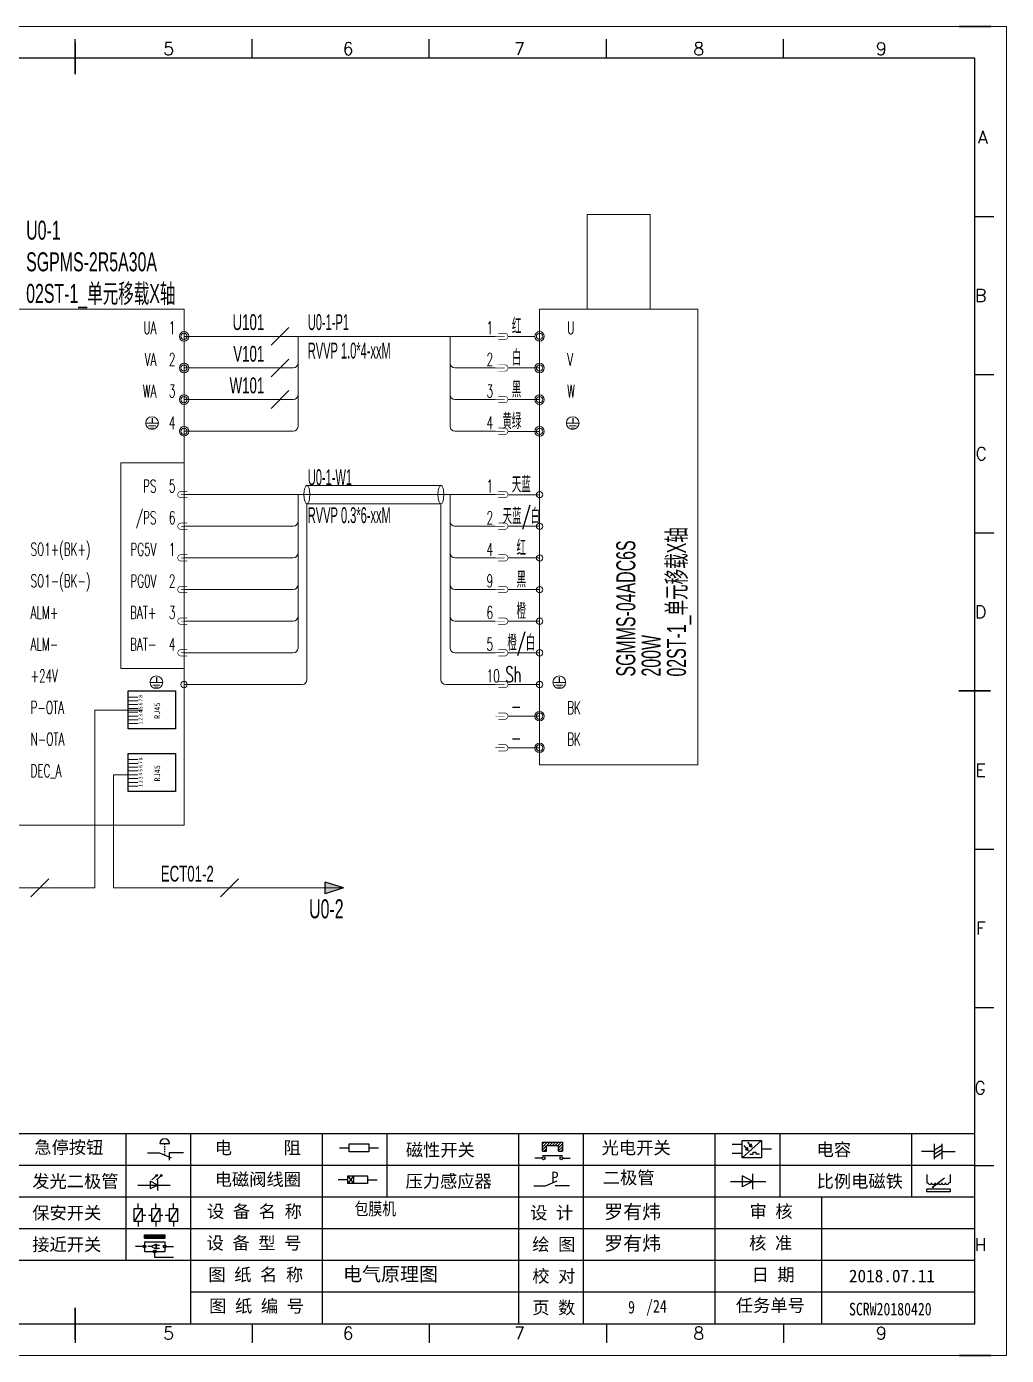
# Model space of a CAD drawing. Extents: x 49673 to 52330, y -5620 to -4375.
# Drawn here: x 49815.2 to 49970.1, y -5113.3 to -4903.3 of the extents above; entities that cross this region are included whole.
import ezdxf
from ezdxf.enums import TextEntityAlignment as Align

# ---------------------------------------------------------------- set-up
doc = ezdxf.new("R2010")
doc.units = 0
doc.header["$MEASUREMENT"] = 0
doc.layers.add('AE_BOR', color=1, linetype='Continuous')
doc.layers.add('Dimension', color=3, linetype='Continuous', lineweight=13)
doc.styles.get("Standard").update_dxf_attribs({"font": 'txt.shx'})
doc.styles.add('WD', font='simplex.shx', dxfattribs={"bigfont": 'gbcbig.shx'})
doc.styles.add('样式 8', font='arial.ttf')
doc.styles.add('楷体', font='STFANGSO.TTF', dxfattribs={"width": 0.8})
doc.styles.add('汉字', font='')
doc.styles.get('汉字').set_extended_font_data('新宋体')

# ---------------------------------------------------------------- blocks, each defined once
blk = doc.blocks.new('A$C5EEB7F37')
at = {"lineweight": 0}
for p, q in [((0, 16.82), (5.16, 16.82)), ((0, 14.82), (5.16, 14.82)), ((0, 12.82), (5.16, 12.82)), ((0, 10.82), (5.16, 10.82)), ((0, 8.82), (5.16, 8.82)), ((0, 6.82), (5.16, 6.82)), ((0, 4.82), (5.16, 4.82)), ((0, 2.82), (5.16, 2.82))]:
    blk.add_line(p, q, dxfattribs=at)
blk.add_lwpolyline([(0.07, 0), (0.07, 20.03), (25.01, 20.03), (25.01, 0)], close=True)
at = {"char_height": 2, "width": 3.7055, "attachment_point": 1, "rotation": 90}
for s, insert in [('{\\fSimSun|b0|i0|c134|p2;8}', (5.62, 16.42)), ('{\\fSimSun|b0|i0|c134|p2;7}', (5.62, 14.42)), ('{\\fSimSun|b0|i0|c134|p2;6}', (5.62, 12.42)), ('{\\fSimSun|b0|i0|c134|p2;3}', (5.62, 6.42)), ('{\\fSimSun|b0|i0|c134|p2;5}', (5.62, 10.42)), ('{\\fSimSun|b0|i0|c134|p2;4}', (5.62, 8.42)), ('{\\fSimSun|b0|i0|c134|p2;1}', (5.56, 2.42)), ('{\\fSimSun|b0|i0|c134|p2;2}', (5.62, 4.42))]:
    blk.add_mtext(s, dxfattribs=dict(at, insert=insert))
at = {"color": 7, "insert": (13.92, 5.3), "char_height": 3.024, "attachment_point": 1, "rotation": 90}
blk.add_mtext_dynamic_manual_height_columns('{\\fSimSun|b0|i0|c134|p2;RJ45}', width=47.9244, gutter_width=12.5, heights=[0], dxfattribs=at)
blk = doc.blocks.new('磁性开关')
at = {"linetype": 'ByBlock'}
h = blk.add_hatch(dxfattribs=at)
h.set_pattern_fill('ANSI31', color=256, scale=0.1, style=0)
h.set_pattern_definition([(45, (0, 0), (-0.224506403, 0.224506403), [])])
h.paths.add_polyline_path([(-1910.88, -776.69), (-1910.88, -775.29), (-1907.69, -775.29), (-1907.69, -776.69), (-1908.31, -776.69), (-1908.31, -775.79), (-1910.25, -775.79), (-1910.25, -776.69)])
for p, q in [((-1910.88, -776.69), (-1910.88, -775.29)), ((-1910.88, -775.29), (-1907.69, -775.29)), ((-1910.88, -776.69), (-1910.25, -776.69)), ((-1910.25, -776.69), (-1910.25, -775.79)), ((-1910.25, -775.79), (-1908.31, -775.79)), ((-1908.31, -776.69), (-1908.31, -775.79)), ((-1908.31, -776.69), (-1907.69, -776.69)), ((-1907.69, -775.29), (-1907.69, -776.69)), ((-1910.91, -777.81), (-1912.09, -777.81)), ((-1910.88, -777.39), (-1907.69, -777.39)), ((-1907.66, -777.81), (-1906.48, -777.81))]:
    blk.add_line(p, q, dxfattribs=at)
for centre in [(-1910.68, -777.81), (-1907.88, -777.81)]:
    blk.add_circle(centre, 0.225, dxfattribs=at)
blk = doc.blocks.new('光电开关')
at = {"linetype": 'ByBlock'}
h = blk.add_hatch(dxfattribs=at)
h.set_pattern_fill('ANSI31', color=256, scale=0.01, style=0)
h.set_pattern_definition([(45, (0.172267, 0), (-0.0224506403, 0.0224506403), [])])
h.paths.add_polyline_path([(-1882.44, -776.34), (-1882.5, -775.91), (-1882.68, -776.07)])
h.paths.add_polyline_path([(-1882.86, -776.23), (-1882.44, -776.34), (-1882.68, -776.07)])
h.paths.add_polyline_path([(-1883.05, -776.88), (-1883.11, -776.45), (-1883.29, -776.61)])
h.paths.add_polyline_path([(-1883.47, -776.77), (-1883.05, -776.88), (-1883.29, -776.61)])
for p, q in [((-1884.01, -775.96), (-1885.56, -775.96)), ((-1880.91, -775.3), (-1884.01, -778.05)), ((-1883.75, -776.09), (-1883.05, -776.88)), ((-1883.11, -776.45), (-1883.47, -776.77)), ((-1883.05, -776.88), (-1883.47, -776.77)), ((-1883.14, -775.55), (-1882.44, -776.34)), ((-1883.05, -776.88), (-1883.11, -776.45)), ((-1882.5, -775.91), (-1882.86, -776.23)), ((-1882.44, -776.34), (-1882.86, -776.23)), ((-1882.44, -776.34), (-1882.5, -775.91)), ((-1879.37, -776.67), (-1880.91, -776.67)), ((-1884.01, -777.39), (-1885.56, -777.39)), ((-1882.78, -777.47), (-1882.23, -777.47)), ((-1882.23, -777.47), (-1882.23, -777.14)), ((-1882.23, -777.14), (-1881.78, -777.14)), ((-1881.78, -777.47), (-1881.78, -777.14)), ((-1881.23, -777.47), (-1881.78, -777.47))]:
    blk.add_line(p, q, dxfattribs=at)
blk.add_lwpolyline([(-1884.01, -775.3), (-1880.91, -775.3), (-1880.91, -778.05), (-1884.01, -778.05)], close=True, dxfattribs=at)
blk = doc.blocks.new('电磁阀线圈')
at = {"linetype": 'ByBlock'}
for p, q in [((-1854.61, -796.54), (-1856.17, -796.54)), ((-1854.61, -795.92), (-1853.75, -797.16)), ((-1853.75, -795.92), (-1854.61, -797.16)), ((-1853.75, -795.92), (-1853.75, -797.16)), ((-1851.53, -796.54), (-1849.97, -796.54))]:
    blk.add_line(p, q, dxfattribs=at)
blk.add_lwpolyline([(-1854.61, -795.92), (-1851.53, -795.92), (-1851.53, -797.16), (-1854.61, -797.16)], close=True, dxfattribs=at)
blk = doc.blocks.new('压力感应器')
at = {"linetype": 'ByBlock'}
for p, q in [((-1815.59, -777.73), (-1813.71, -776.93)), ((-1817.44, -777.73), (-1815.59, -777.73)), ((-1811.78, -777.73), (-1814.05, -777.73))]:
    blk.add_line(p, q, dxfattribs=at)
at = {"linetype": 'ByBlock', "insert": (-1814.65, -775.48), "char_height": 1.68, "width": 1.2242, "attachment_point": 1}
blk.add_mtext('{\\fNSimSun|b0|i0|c134|p49;P}', dxfattribs=at)
blk = doc.blocks.new('二极管')
at = {"linetype": 'ByBlock'}
for p, q in [((-1787.52, -776.77), (-1781.92, -776.77)), ((-1783.97, -776.77), (-1785.69, -775.9)), ((-1785.69, -775.9), (-1785.69, -777.65)), ((-1783.97, -776.77), (-1785.69, -777.65)), ((-1783.97, -777.99), (-1783.97, -775.56))]:
    blk.add_line(p, q, dxfattribs=at)
blk = doc.blocks.new('电容')
at = {"linetype": 'ByBlock'}
for p, q in [((-1756.08, -782.99), (-1756.08, -780.56)), ((-1754.86, -780.79), (-1756.08, -781.55)), ((-1754.86, -782.99), (-1754.86, -780.56)), ((-1756.08, -781.77), (-1758.13, -781.77)), ((-1754.86, -781.44), (-1756.08, -782.2)), ((-1754.86, -781.99), (-1756.08, -782.75)), ((-1754.86, -781.77), (-1752.81, -781.77))]:
    blk.add_line(p, q, dxfattribs=at)
blk = doc.blocks.new('发光二极管')
at = {"linetype": 'ByBlock'}
for p, q in [((-1755.78, -785.92), (-1754.89, -785.14)), ((-1754.89, -785.14), (-1755.2, -785.22)), ((-1755.2, -785.22), (-1755.01, -785.43)), ((-1755.08, -785.92), (-1754.18, -785.14)), ((-1754.89, -785.14), (-1755.01, -785.43)), ((-1754.18, -785.14), (-1754.49, -785.22)), ((-1754.49, -785.22), (-1754.31, -785.43)), ((-1754.18, -785.14), (-1754.31, -785.43)), ((-1758.01, -786.77), (-1752.89, -786.77)), ((-1754.84, -786.77), (-1756.04, -786.16)), ((-1756.04, -786.16), (-1756.04, -787.39)), ((-1754.84, -786.77), (-1756.04, -787.39)), ((-1754.84, -787.63), (-1754.84, -785.92))]:
    blk.add_line(p, q, dxfattribs=at)
blk = doc.blocks.new('比例电磁阀')
at = {"linetype": 'ByBlock'}
for p, q in [((-1757.26, -775.38), (-1757.26, -776.71)), ((-1757.26, -776.71), (-1757.05, -776.71)), ((-1754.5, -775.98), (-1756.35, -777.44)), ((-1753.58, -776.71), (-1753.8, -776.71)), ((-1753.58, -775.38), (-1753.58, -776.71)), ((-1753.6, -777.73), (-1757.25, -777.73)), ((-1757.25, -778.13), (-1757.25, -777.73)), ((-1753.6, -778.13), (-1757.25, -778.13)), ((-1756.35, -777.44), (-1756.25, -777.25)), ((-1756.35, -777.44), (-1756.15, -777.38)), ((-1756.15, -777.38), (-1756.25, -777.25)), ((-1753.6, -777.73), (-1753.6, -778.13))]:
    blk.add_line(p, q, dxfattribs=at)
for centre in [(-1756.78, -776.71), (-1756.24, -776.71), (-1755.7, -776.71), (-1755.15, -776.71), (-1754.61, -776.71), (-1754.07, -776.71)]:
    blk.add_arc(centre, 0.271, 180, 0, dxfattribs=at)
blk = doc.blocks.new('保安开关')
at = {"linetype": 'ByBlock'}
for p, q in [((-1757.33, -790.79), (-1758.6, -792.81)), ((-1757.96, -790.79), (-1757.96, -789.97)), ((-1754.54, -790.79), (-1755.81, -792.81)), ((-1755.17, -790.79), (-1755.17, -789.97)), ((-1751.75, -790.79), (-1753.02, -792.81)), ((-1752.39, -790.79), (-1752.39, -789.97)), ((-1757.96, -792.81), (-1757.96, -793.62)), ((-1757.33, -791.8), (-1756.72, -791.8)), ((-1756.35, -791.8), (-1755.89, -791.8)), ((-1755.17, -792.81), (-1755.17, -793.62)), ((-1754.52, -791.8), (-1754.06, -791.8)), ((-1753.69, -791.8), (-1753.08, -791.8)), ((-1752.39, -792.81), (-1752.39, -793.62))]:
    blk.add_line(p, q, dxfattribs=at)
for points in [[(-1758.6, -790.79), (-1757.33, -790.79), (-1757.33, -792.81), (-1758.6, -792.81)], [(-1755.81, -790.79), (-1754.54, -790.79), (-1754.54, -792.81), (-1755.81, -792.81)], [(-1753.02, -790.79), (-1751.75, -790.79), (-1751.75, -792.81), (-1753.02, -792.81)]]:
    blk.add_lwpolyline(points, close=True, dxfattribs=at)
blk = doc.blocks.new('接近开关')
at = {"linetype": 'ByBlock'}
h = blk.add_hatch(dxfattribs=at)
h.set_pattern_fill('ANSI31', color=256, scale=0.01, style=0)
h.set_pattern_definition([(45, (-89.131516, -30.795668), (-0.0224506403, 0.0224506403), [])])
h.paths.add_polyline_path([(-1516.96, -1123.35), (-1516.96, -1122.85), (-1513.76, -1122.85), (-1513.76, -1123.35)])
for p, q in [((-1516.96, -1123.35), (-1516.96, -1122.85)), ((-1516.96, -1122.85), (-1513.76, -1122.85)), ((-1516.96, -1123.35), (-1513.76, -1123.35)), ((-1513.76, -1122.85), (-1513.76, -1123.35)), ((-1517.18, -1124.71), (-1518.36, -1124.71)), ((-1516.96, -1123.95), (-1513.76, -1123.95)), ((-1516.96, -1123.95), (-1516.96, -1125.47)), ((-1516.96, -1125.47), (-1513.76, -1125.47)), ((-1515.91, -1124.71), (-1516.45, -1124.71)), ((-1515.11, -1124.31), (-1515.91, -1124.71)), ((-1515.11, -1125.11), (-1515.91, -1124.71)), ((-1515.33, -1124.53), (-1515.17, -1124.53)), ((-1515.33, -1124.88), (-1515.17, -1124.88)), ((-1515.25, -1124.45), (-1515.25, -1124.61)), ((-1515.11, -1124.31), (-1515.11, -1125.11)), ((-1515.11, -1124.48), (-1514.58, -1124.48)), ((-1515.11, -1124.94), (-1514.58, -1124.94)), ((-1513.76, -1123.95), (-1513.76, -1125.47)), ((-1513.54, -1124.71), (-1512.36, -1124.71)), ((-1515.36, -1125.69), (-1515.36, -1126.36)), ((-1515.36, -1126.36), (-1512.36, -1126.36))]:
    blk.add_line(p, q, dxfattribs=at)
for centre in [(-1516.96, -1124.71), (-1515.36, -1125.47), (-1513.76, -1124.71)]:
    blk.add_circle(centre, 0.225, dxfattribs=at)
blk = doc.blocks.new('电阻')
at = {"linetype": 'ByBlock'}
for p, q in [((-3.09, 0), (-1.57, 0)), ((1.57, 0), (3.09, 0))]:
    blk.add_line(p, q, dxfattribs=at)
blk.add_lwpolyline([(-1.57, 0.63), (1.57, 0.63), (1.57, -0.63), (-1.57, -0.63)], close=True, dxfattribs=at)
blk = doc.blocks.new('急停按钮')
at = {"linetype": 'ByBlock'}
for p, q in [((-1.86, 0), (0, 0)), ((0, 0), (1.88, -0.81)), ((0.06, 1.45), (1.61, 1.45)), ((0.83, 1.45), (0.83, 1.24)), ((0.83, 1.07), (0.83, 0.85)), ((0.83, 0.68), (0.83, 0.47)), ((0.83, 0.29), (0.83, 0.08)), ((3.81, 0), (1.54, 0)), ((1.54, 0), (1.54, -1.15)), ((0.83, -0.09), (0.83, -0.24))]:
    blk.add_line(p, q, dxfattribs=at)
blk.add_arc((0.83, 1.45), 0.774, 0, 180)
blk = doc.blocks.new('电控横A4')
for p, q in [((292, -5), (5, -5)), ((292, -205), (292, -5)), ((10.03, -205), (289.53, -205)), ((130.8, -205), (190.75, -205)), ((190.75, -205), (259.54, -205))]:
    blk.add_line(p, q)
at = {"linetype": 'ByBlock'}
for p, q in [((292, -175), (5, -175)), ((292, -180), (5, -180)), ((292, -185), (5, -185)), ((292, -190), (5, -190)), ((292, -195), (5, -195)), ((292, -200), (168.03, -200))]:
    blk.add_line(p, q, dxfattribs=at)
at = {"color": 0, "lineweight": -2}
for p, q in [((157.79, -175), (157.79, -195)), ((168.03, -175), (168.03, -204.92)), ((188.84, -175), (188.84, -185)), ((199.08, -175), (199.08, -185)), ((219.89, -175), (219.89, -185)), ((230.12, -175), (230.12, -185)), ((250.93, -175), (250.93, -185)), ((261.17, -175), (261.17, -185)), ((281.98, -175), (281.98, -185)), ((188.84, -185), (188.84, -204.92)), ((219.89, -185), (219.89, -205)), ((230.12, -185), (230.12, -205)), ((250.93, -185), (250.93, -205)), ((267.79, -185), (267.79, -205))]:
    blk.add_line(p, q, dxfattribs=at)
at = {"color": 0, "ltscale": 2}
for p, q in [((292, -205), (292, -183.55)), ((259.54, -205), (289.53, -205)), ((259.54, -205), (292, -205))]:
    blk.add_line(p, q, dxfattribs=at)
at = {"layer": 'AE_BOR', "color": 1, "lineweight": 15}
for p, q in [((0, 0), (297, 0)), ((297, 0), (297, -210)), ((297, -210), (0, -210))]:
    blk.add_line(p, q, dxfattribs=at)
at = {"layer": 'AE_BOR'}
for p, q in [((149.78, -5), (149.78, -2)), ((177.78, -5), (177.78, -2)), ((205.78, -5), (205.78, -2)), ((233.78, -5), (233.78, -2)), ((261.78, -5), (261.78, -2)), ((292, -30), (295, -30)), ((292, -55), (295, -55)), ((292, -80), (295, -80)), ((292, -130), (295, -130)), ((292, -155), (295, -155)), ((292, -180), (295, -180)), ((149.78, -205), (149.78, -208)), ((177.78, -205), (177.78, -208)), ((205.78, -205), (205.78, -208)), ((233.78, -205), (233.78, -208)), ((261.78, -205), (261.78, -208))]:
    blk.add_line(p, q, dxfattribs=at)
at = {"layer": 'AE_BOR', "lineweight": 30}
for p, q in [((294.53, 0), (289.53, 0)), ((294.53, -210), (289.53, -210))]:
    blk.add_line(p, q, dxfattribs=at)
at = {"layer": 'AE_BOR', "color": 2, "lineweight": 30}
for p, q in [((149.78, -7.5), (149.78, -2.5)), ((289.5, -105), (294.5, -105)), ((149.78, -202.5), (149.78, -207.5)), ((149.78, -205), (149.78, -207.5))]:
    blk.add_line(p, q, dxfattribs=at)
for name, p in [('急停按钮', (163.12, -177.98)), ('电阻', (194.66, -177.22))]:
    blk.add_blockref(name, p)
at = {"linetype": 'ByBlock'}
for name, p in [('磁性开关', (2134.53, 598.96)), ('光电开关', (2139.22, 599.27)), ('电容', (2041.69, 603.98)), ('发光二极管', (1917.72, 603.69)), ('电磁阀线圈', (2047.53, 614.3)), ('压力感应器', (2039.72, 594.52)), ('二极管', (2040.91, 594.27)), ('比例电磁阀', (2041.69, 593.98)), ('保安开关', (1917.72, 603.98)), ('接近开关', (1677.72, 931.9))]:
    blk.add_blockref(name, p, dxfattribs=at)
at = {"char_height": 2, "attachment_point": 1, "style": '汉字'}
for s, insert in [('{\\fKaiTi_GB2312|b0|i0|c134|p49;急停按钮}', (143.35, -176.12)), ('{\\fKaiTi_GB2312|b0|i0|c134|p49;电      阻}', (171.86, -176.19)), ('{\\fKaiTi_GB2312|b0|i0|c134|p49;磁性开关}', (202.07, -176.53)), ('{\\fKaiTi_GB2312|b0|i0|c134|p49;光电开关}', (233.02, -176.19)), ('{\\fKaiTi_GB2312|b0|i0|c134|p49;电容}', (267, -176.48)), ('{\\fKaiTi_GB2312|b0|i0|c134|p49;发光二极管}', (143.02, -181.48)), ('{\\fKaiTi_GB2312|b0|i0|c134|p49;电磁阀线圈}', (171.86, -181.19)), ('{\\fKaiTi_GB2312|b0|i0|c134|p49;压力感应器}', (202.02, -181.47)), ('{\\fKaiTi_GB2312|b0|i0|c134|p49;二极管}', (233.2, -180.91)), ('{\\fKaiTi_GB2312|b0|i0|c134|p49;比例电磁铁}', (267, -181.48)), ('{\\fKaiTi_GB2312|b0|i0|c134|p49;保安开关}', (143.02, -186.48)), ('{\\fKaiTi_GB2312|b0|i0|c134|p0;设 备 名 称}', (170.65, -186.24)), ('{\\fKaiTi_GB2312|b0|i0|c134|p0;设 计}', (221.72, -186.46)), ('{\\fKaiTi_GB2312|b0|i0|c134|p0;审 核}', (256.39, -186.25)), ('{\\fKaiTi_GB2312|b0|i0|c134|p0;设 备 型 号}', (170.58, -191.24)), ('{\\fKaiTi_GB2312|b0|i0|c134|p0;核 准}', (256.32, -191.25)), ('{\\fKaiTi_GB2312|b0|i0|c134|p49;接近开关}', (143.02, -191.48)), ('{\\fKaiTi_GB2312|b0|i0|c134|p0;绘 图}', (222.05, -191.46)), ('{\\fKaiTi_GB2312|b0|i0|c134|p0;图 纸 名 称}', (170.86, -196.24)), ('{\\fKaiTi_GB2312|b0|i0|c134|p0;校 对}', (222.05, -196.46)), ('{\\fKaiTi_GB2312|b0|i0|c134|p0;日 期}', (256.72, -196.25)), ('{\\fKaiTi_GB2312|b0|i0|c134|p0;图 纸 编 号}', (170.98, -201.2)), ('{\\fKaiTi_GB2312|b0|i0|c134|p0;页 数}', (222.05, -201.46)), ('{\\fKaiTi_GB2312|b0|i0|c134|p0;任务单号}', (254.22, -201.1))]:
    blk.add_mtext(s, dxfattribs=dict(at, insert=insert))
at = {"color": 0, "lineweight": 0, "char_height": 2, "attachment_point": 1, "style": '楷体'}
for s, insert, width in [('包膜机', (193.97, -185.83), 9.1252), ('/24', (240.05, -201.23), 5.6327), ('SCRW20180420', (272.12, -201.68), 9.8608)]:
    blk.add_mtext(s, dxfattribs=dict(at, insert=insert, width=width))
at = {"attachment_point": 1}
for s, insert, char_height, width in [('{\\fKaiTi_GB2312|b0|i0|c134|p49;罗有炜}', (233.43, -186.2), 2.2, 15.3175), ('{\\fKaiTi_GB2312|b0|i0|c134|p49;罗有炜}', (233.43, -191.2), 2.2, 15.3175), ('{\\fKaiTi_GB2312|b0|i0|c134|p49;电气原理图}', (192.15, -196.05), 2.2, 25.88), ('{\\fKaiTi_GB2312|b0|i0|c134|p49;2018.07.11}', (272.1, -196.45), 2, 60.2542)]:
    blk.add_mtext(s, dxfattribs=dict(at, insert=insert, char_height=char_height, width=width))
at = {"layer": 'AE_BOR', "style": 'WD'}
for s, p in [('5', (164.59, -4.5)), ('6', (192.94, -4.5)), ('7', (220.04, -4.5)), ('8', (248.37, -4.5)), ('9', (277.23, -4.5)), ('5', (164.59, -207.5)), ('6', (192.94, -207.5)), ('7', (220.04, -207.5)), ('8', (248.37, -207.5)), ('9', (277.23, -207.5))]:
    blk.add_text(s, height=2, dxfattribs=at).set_placement(p, align=Align.CENTER)
for s, p in [('A', (294.03, -17.5)), ('B', (293.84, -42.5)), ('C', (293.93, -67.5)), ('D', (293.84, -92.5)), ('E', (293.74, -117.5)), ('F', (293.74, -142.5)), ('F', (293.74, -142.5)), ('G', (293.74, -167.72)), ('H', (293.84, -192.5))]:
    blk.add_text(s, height=2, dxfattribs=at).set_placement(p, align=Align.MIDDLE_RIGHT)

msp = doc.modelspace()

# ---------------------------------------------------------------- hatches: boundary and pattern name
msp.add_hatch(color=256).paths.add_polyline_path([(49865.32, -5039.44), (49862.4, -5040.38), (49862.4, -5038.51)])
msp.add_hatch(color=256).paths.add_polyline_path([(49865.32, -5039.44), (49862.4, -5040.38), (49862.4, -5038.51)])

# ---------------------------------------------------------------- linework, layer by layer
at = {"lineweight": 0}
for p, q in [((49840.11, -4952.28), (49889.3, -4952.28)), ((49858.12, -4966.53), (49858.12, -4952.28)), ((49882.17, -4966.53), (49882.17, -4952.28)), ((49891.3, -4952.28), (49895.55, -4952.28)), ((49840.11, -4957.28), (49857.37, -4957.28)), ((49889.3, -4957.28), (49882.92, -4957.28)), ((49896.3, -4957.28), (49891.3, -4957.28)), ((49840.11, -4962.28), (49857.37, -4962.28)), ((49889.3, -4962.28), (49882.92, -4962.28)), ((49896.3, -4962.28), (49891.3, -4962.28)), ((49834.16, -4965.99), (49835.95, -4965.99)), ((49834.49, -4966.42), (49835.62, -4966.42)), ((49900.65, -4965.99), (49902.44, -4965.99)), ((49900.98, -4966.42), (49902.11, -4966.42)), ((49834.78, -4966.77), (49835.35, -4966.77)), ((49840.11, -4967.28), (49857.37, -4967.28)), ((49889.3, -4967.28), (49882.92, -4967.28)), ((49896.3, -4967.29), (49891.3, -4967.29)), ((49901.27, -4966.77), (49901.84, -4966.77)), ((49859.55, -4975.83), (49880.71, -4975.83)), ((49889.3, -4977.29), (49840.11, -4977.29)), ((49858.12, -5001.54), (49858.12, -4977.29)), ((49859.53, -4978.76), (49859.53, -5006.55)), ((49859.53, -4978.76), (49880.71, -4978.76)), ((49880.71, -4978.76), (49880.71, -5006.55)), ((49882.17, -5001.54), (49882.17, -4977.29)), ((49896.3, -4977.3), (49891.3, -4977.3)), ((49840.11, -4982.29), (49857.37, -4982.29)), ((49889.3, -4982.29), (49882.92, -4982.29)), ((49896.3, -4982.3), (49891.3, -4982.3)), ((49840.11, -4987.29), (49857.37, -4987.29)), ((49889.3, -4987.29), (49882.92, -4987.29)), ((49896.3, -4987.3), (49891.3, -4987.3)), ((49840.11, -4992.29), (49857.37, -4992.29)), ((49889.3, -4992.29), (49882.92, -4992.29)), ((49896.3, -4992.3), (49891.3, -4992.3)), ((49840.11, -4997.29), (49857.37, -4997.29)), ((49889.3, -4997.29), (49882.92, -4997.29)), ((49896.3, -4997.3), (49891.3, -4997.3)), ((49840.11, -5002.29), (49857.37, -5002.29)), ((49889.3, -5002.29), (49882.92, -5002.29)), ((49896.3, -5002.3), (49891.3, -5002.3)), ((49834.85, -5006.96), (49836.63, -5006.96)), ((49835.18, -5007.39), (49836.3, -5007.39)), ((49835.46, -5007.74), (49836.04, -5007.74)), ((49840.11, -5007.3), (49858.78, -5007.3)), ((49889.3, -5007.29), (49881.46, -5007.29)), ((49896.3, -5007.3), (49891.3, -5007.3)), ((49898.53, -5006.96), (49900.32, -5006.96)), ((49898.86, -5007.39), (49899.98, -5007.39)), ((49899.14, -5007.74), (49899.72, -5007.74)), ((49896.3, -5012.31), (49891.3, -5012.31)), ((49896.3, -5017.31), (49891.3, -5017.31))]:
    msp.add_line(p, q, dxfattribs=at)
for p, q in [((49835.05, -4965.2), (49835.05, -4965.99)), ((49901.54, -4965.2), (49901.54, -4965.99)), ((49835.74, -5006.16), (49835.74, -5006.95)), ((49899.42, -5006.16), (49899.42, -5006.95)), ((49865.32, -5039.44), (49862.4, -5038.51)), ((49862.4, -5040.38), (49862.4, -5038.51)), ((49865.32, -5039.44), (49862.4, -5038.51)), ((49865.32, -5039.44), (49862.4, -5040.38)), ((49865.32, -5039.44), (49862.4, -5040.38))]:
    msp.add_line(p, q)
at = {"color": 3, "lineweight": 0}
for p, q in [((49826.01, -5039.44), (49826.01, -5011.33)), ((49833.52, -5011.33), (49826.01, -5011.33)), ((49828.98, -5021.56), (49828.98, -5039.44)), ((49831.24, -5021.56), (49828.98, -5021.56)), ((49826.01, -5039.44), (49793.17, -5039.44)), ((49865.32, -5039.44), (49828.98, -5039.44))]:
    msp.add_line(p, q, dxfattribs=at)
at = {"lineweight": 0}
for points in [[(49903.8, -4933), (49913.8, -4933), (49913.8, -4948), (49903.8, -4948)], [(49811.48, -4948), (49840.11, -4948), (49840.11, -5029.51), (49811.48, -5029.51)], [(49896.3, -4948), (49921.3, -4948), (49921.3, -5020), (49896.3, -5020)], [(49840.11, -4972.29), (49830.11, -4972.29), (49830.11, -5004.79), (49840.11, -5004.79)]]:
    msp.add_lwpolyline(points, close=True, dxfattribs=at)
at = {"color": 3, "lineweight": 0, "const_width": 0.1, "flags": 128}
for points in [[(49889.8, -4951.78), (49890.8, -4951.78, -1), (49890.8, -4952.78), (49889.8, -4952.78)], [(49889.8, -4956.78), (49890.8, -4956.78, -1), (49890.8, -4957.78), (49889.8, -4957.78)], [(49889.8, -4961.78), (49890.8, -4961.78, -1), (49890.8, -4962.78), (49889.8, -4962.78)], [(49889.8, -4966.78), (49890.8, -4966.78, -1), (49890.8, -4967.78), (49889.8, -4967.78)], [(49840.61, -4976.79), (49839.61, -4976.79, 1), (49839.61, -4977.79), (49840.61, -4977.79)], [(49889.8, -4976.79), (49890.8, -4976.79, -1), (49890.8, -4977.79), (49889.8, -4977.79)], [(49840.61, -4981.79), (49839.61, -4981.79, 1), (49839.61, -4982.79), (49840.61, -4982.79)], [(49889.8, -4981.79), (49890.8, -4981.79, -1), (49890.8, -4982.79), (49889.8, -4982.79)], [(49840.61, -4986.79), (49839.61, -4986.79, 1), (49839.61, -4987.79), (49840.61, -4987.79)], [(49889.8, -4986.79), (49890.8, -4986.79, -1), (49890.8, -4987.79), (49889.8, -4987.79)], [(49840.61, -4991.79), (49839.61, -4991.79, 1), (49839.61, -4992.79), (49840.61, -4992.79)], [(49889.8, -4991.79), (49890.8, -4991.79, -1), (49890.8, -4992.79), (49889.8, -4992.79)], [(49840.61, -4996.79), (49839.61, -4996.79, 1), (49839.61, -4997.79), (49840.61, -4997.79)], [(49889.8, -4996.79), (49890.8, -4996.79, -1), (49890.8, -4997.79), (49889.8, -4997.79)], [(49840.61, -5001.79), (49839.61, -5001.79, 1), (49839.61, -5002.79), (49840.61, -5002.79)], [(49889.8, -5001.79), (49890.8, -5001.79, -1), (49890.8, -5002.79), (49889.8, -5002.79)], [(49889.8, -5006.79), (49890.8, -5006.79, -1), (49890.8, -5007.79), (49889.8, -5007.79)], [(49889.8, -5011.8), (49890.8, -5011.8, -1), (49890.8, -5012.8), (49889.8, -5012.8)], [(49889.8, -5016.8), (49890.8, -5016.8, -1), (49890.8, -5017.8), (49889.8, -5017.8)]]:
    msp.add_lwpolyline(points, format="xyb", dxfattribs=at)
for points in [[(49890.8, -4952.28), (49889.3, -4952.28)], [(49890.8, -4957.28), (49889.3, -4957.28)], [(49890.8, -4962.28), (49889.3, -4962.28)], [(49890.8, -4967.28), (49889.3, -4967.28)], [(49839.61, -4977.29), (49841.11, -4977.29)], [(49890.8, -4977.29), (49889.3, -4977.29)], [(49839.61, -4982.29), (49841.11, -4982.29)], [(49890.8, -4982.29), (49889.3, -4982.29)], [(49839.61, -4987.29), (49841.11, -4987.29)], [(49890.8, -4987.29), (49889.3, -4987.29)], [(49839.61, -4992.29), (49841.11, -4992.29)], [(49890.8, -4992.29), (49889.3, -4992.29)], [(49839.61, -4997.29), (49841.11, -4997.29)], [(49890.8, -4997.29), (49889.3, -4997.29)], [(49839.61, -5002.29), (49841.11, -5002.29)], [(49890.8, -5002.29), (49889.3, -5002.29)], [(49890.8, -5007.29), (49889.3, -5007.29)], [(49890.8, -5012.3), (49889.3, -5012.3)], [(49890.8, -5017.3), (49889.3, -5017.3)]]:
    msp.add_lwpolyline(points, dxfattribs=at)
at = {"lineweight": 0}
for centre, radius in [((49840.11, -4952.28), 0.75), ((49840.11, -4952.28), 0.5), ((49896.3, -4952.28), 0.75), ((49896.3, -4952.28), 0.5), ((49840.11, -4957.28), 0.75), ((49840.11, -4957.28), 0.5), ((49896.3, -4957.28), 0.75), ((49896.3, -4957.28), 0.5), ((49840.11, -4962.28), 0.75), ((49840.11, -4962.28), 0.5), ((49896.3, -4962.28), 0.75), ((49896.3, -4962.28), 0.5), ((49835.05, -4965.99), 1), ((49901.54, -4965.99), 1), ((49840.11, -4967.28), 0.75), ((49840.11, -4967.28), 0.5), ((49896.3, -4967.29), 0.75), ((49896.3, -4967.29), 0.5), ((49896.3, -4977.3), 0.5), ((49896.3, -4982.3), 0.5), ((49896.3, -4987.3), 0.5), ((49896.3, -4992.3), 0.5), ((49896.3, -4997.3), 0.5), ((49896.3, -5002.3), 0.5), ((49835.74, -5006.95), 1), ((49899.42, -5006.95), 1), ((49840.11, -5007.3), 0.5), ((49896.3, -5007.3), 0.5), ((49896.3, -5012.31), 0.75), ((49896.3, -5012.31), 0.5), ((49896.3, -5017.31), 0.75), ((49896.3, -5017.31), 0.5)]:
    msp.add_circle(centre, radius, dxfattribs=at)
for centre, start, end in [((49857.37, -4956.53), 270, 0), ((49882.92, -4956.53), 180, 270), ((49857.37, -4961.53), 270, 0), ((49882.92, -4961.53), 180, 270), ((49857.37, -4966.53), 270, 0), ((49882.92, -4966.53), 180, 270), ((49857.37, -4981.54), 270, 0), ((49882.92, -4981.54), 180, 270), ((49857.37, -4986.54), 270, 0), ((49882.92, -4986.54), 180, 270), ((49857.37, -4991.54), 270, 0), ((49882.92, -4991.54), 180, 270), ((49857.37, -4996.54), 270, 0), ((49882.92, -4996.54), 180, 270), ((49857.37, -5001.54), 270, 0), ((49882.92, -5001.54), 180, 270), ((49858.78, -5006.55), 270, 0), ((49881.46, -5006.54), 180, 270)]:
    msp.add_arc(centre, 0.75, start, end, dxfattribs=at)
msp.add_ellipse((49859.53, -4977.29), major_axis=(0, 1.47), ratio=0.316938, dxfattribs=at)
at = {"lineweight": 0, "extrusion": (0, 0, -1)}
msp.add_ellipse((49880.71, -4977.29), major_axis=(0, 1.47), ratio=0.316938, dxfattribs=at)
at = {"layer": 'Dimension', "lineweight": 0}
for p, q in [((49853.85, -4953.69), (49856.68, -4950.86)), ((49853.85, -4958.69), (49856.68, -4955.86)), ((49853.85, -4963.69), (49856.68, -4960.86)), ((49815.9, -5040.86), (49818.73, -5038.03)), ((49845.88, -5040.86), (49848.71, -5038.03))]:
    msp.add_line(p, q, dxfattribs=at)

# ---------------------------------------------------------------- block references
msp.add_blockref('电控横A4', (49673.09, -4903.32))
at = {"lineweight": 0, "xscale": 0.2999999999992724, "yscale": 0.2999999999992724, "zscale": 0.2999999999992724}
for p in [(49831.24, -5014.33), (49831.24, -5024.21)]:
    msp.add_blockref('A$C5EEB7F37', p, dxfattribs=at)

# ---------------------------------------------------------------- texts
at = {"lineweight": 0, "style": 'WD', "width": 0.6}
for s, height, p in [('红', 2.5, (49893.41, -4951.93)), ('UA', 2, (49835.74, -4951.93)), ('1', 2, (49838.74, -4951.92)), ('VA', 2, (49835.74, -4956.93)), ('2', 2, (49838.74, -4956.92)), ('白', 2.5, (49893.41, -4956.93)), ('WA', 2, (49835.74, -4961.93)), ('3', 2, (49838.74, -4961.92)), ('黑', 2.5, (49893.41, -4961.93)), ('黄绿', 2.5, (49893.41, -4966.93)), ('4', 2, (49838.74, -4966.93)), ('Sh', 2.5, (49893.41, -5006.95)), ('-', 2.5, (49893.41, -5011.96)), ('-', 2.5, (49893.41, -5016.96))]:
    msp.add_text(s, height=height, dxfattribs=at).set_placement(p, align=Align.RIGHT)
for s, p in [('1', (49887.94, -4951.92)), ('U', (49900.66, -4951.93)), ('2', (49887.94, -4956.92)), ('V', (49900.66, -4956.93)), ('3', (49887.94, -4961.92)), ('W', (49900.66, -4961.93)), ('4', (49887.94, -4966.93)), ('1', (49887.94, -4976.94)), ('2', (49887.94, -4981.94)), ('SO1+(BK+)', (49815.85, -4986.93)), ('4', (49887.94, -4986.94)), ('SO1-(BK-)', (49815.85, -4991.93)), ('9', (49887.94, -4991.94)), ('ALM+', (49815.85, -4996.93)), ('6', (49887.94, -4996.94)), ('ALM-', (49815.85, -5001.93)), ('5', (49887.94, -5001.94)), ('+24V', (49815.85, -5006.93)), ('10', (49887.94, -5006.94)), ('P-OTA', (49815.85, -5011.93)), ('BK', (49900.66, -5011.96)), ('N-OTA', (49815.85, -5016.93)), ('BK', (49900.66, -5016.96)), ('DEC_A', (49815.85, -5021.93))]:
    msp.add_text(s, height=2, dxfattribs=at).set_placement(p)
at = {"color": 6, "lineweight": 0, "style": 'WD', "width": 0.6}
for s, p in [('天蓝', (49893.41, -4976.95)), ('天蓝/白', (49893.41, -4981.95)), ('红', (49893.41, -4986.95)), ('黑', (49893.41, -4991.95)), ('橙', (49893.41, -4996.95)), ('橙/白', (49893.41, -5001.95))]:
    msp.add_text(s, height=2.5, dxfattribs=at).set_placement(p, align=Align.CENTER)
for s, p in [('PS', (49835.74, -4976.94)), ('5', (49838.74, -4976.94)), ('/PS', (49835.74, -4981.94)), ('6', (49838.74, -4981.94)), ('PG5V', (49835.74, -4986.94)), ('1', (49838.74, -4986.94)), ('PG0V', (49835.74, -4991.95)), ('2', (49838.74, -4991.95)), ('BAT+', (49835.74, -4996.94)), ('3', (49838.74, -4996.94)), ('BAT-', (49835.74, -5001.95)), ('4', (49838.74, -5001.95))]:
    msp.add_text(s, height=2, dxfattribs=at).set_placement(p, align=Align.RIGHT)
at = {"layer": 'Dimension', "lineweight": 0, "style": '样式 8', "width": 0.6}
for s, p in [('U0-1', (49815.15, -4937)), ('SGPMS-2R5A30A', (49815.15, -4942)), ('02ST-1_单元移载X轴', (49815.15, -4947))]:
    msp.add_text(s, height=3, dxfattribs=at).set_placement(p)
for s, height, p in [('U101', 2.5, (49852.78, -4951.28)), ('V101', 2.5, (49852.78, -4956.28)), ('W101', 2.5, (49852.78, -4961.28)), ('ECT01-2', 2.5, (49844.81, -5038.44)), ('U0-2', 3, (49865.32, -5044.25))]:
    msp.add_text(s, height=height, dxfattribs=at).set_placement(p, align=Align.RIGHT)
at = {"layer": 'Dimension', "color": 3, "lineweight": 0, "style": '样式 8', "width": 0.5}
for s, p in [('U0-1-P1', (49859.67, -4951.28)), ('U0-1-W1', (49859.67, -4975.79))]:
    msp.add_text(s, height=2.5, dxfattribs=at).set_placement(p)
at = {"layer": 'Dimension', "color": 1, "lineweight": 0, "style": '样式 8', "width": 0.5}
for s, p in [('RVVP 1.0*4-xxM', (49859.67, -4953.28)), ('RVVP 0.3*6-xxM', (49859.67, -4979.29))]:
    msp.add_text(s, height=2.5, dxfattribs=at).set_placement(p, align=Align.TOP_LEFT)
at = {"layer": 'Dimension', "color": 6, "lineweight": 0, "style": '样式 8', "width": 0.6}
for s, p in [('02ST-1_单元移载X轴', (49919.43, -5006.04)), ('SGMMS-04ADC6S', (49911.43, -5006.04))]:
    msp.add_text(s, height=3, rotation=90, dxfattribs=at).set_placement(p)
at = {"layer": 'Dimension', "lineweight": 0, "style": '样式 8', "width": 0.6}
msp.add_text('200W', height=3, rotation=90, dxfattribs=at).set_placement((49915.43, -5006.04))
at = {"layer": 'Dimension', "color": 0, "lineweight": 0, "insert": (49910.29, -5104.7), "char_height": 2, "width": 2.9421, "attachment_point": 1, "style": '楷体'}
msp.add_mtext('9', dxfattribs=at)

doc.saveas('drawing.dxf')
